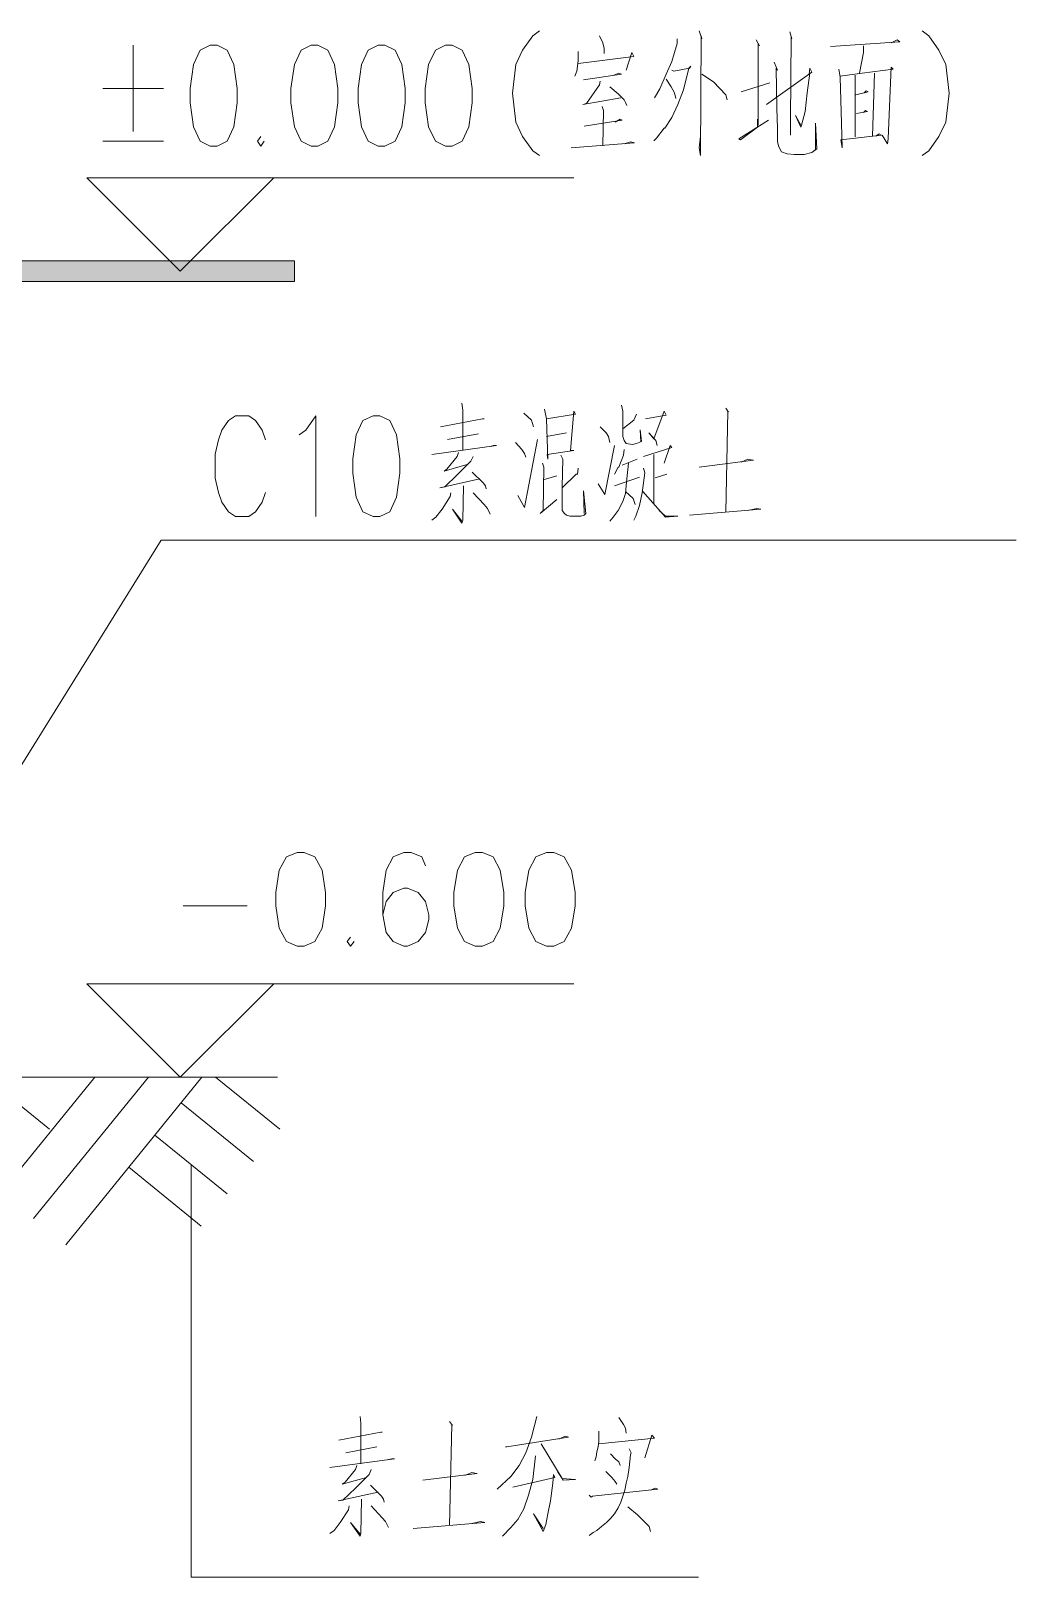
# Model space of a CAD drawing. Header units: millimetres. Extents: x 0 to 414, y 0 to 292.
# Drawn here: x 237.38 to 263.31, y 142.09 to 182.78 of the extents above; entities that cross this region are included whole.
import ezdxf

# ---------------------------------------------------------------- set-up
doc = ezdxf.new("R2010")
doc.units = ezdxf.units.MM

msp = doc.modelspace()

# ---------------------------------------------------------------- hatches: boundary and pattern name
h = msp.add_hatch(color=0)
h.dxf.hatch_style = 2
h.paths.add_polyline_path([(231.051806, 176.187806), (231.051806, 176.734611), (244.312722, 176.734611), (244.312722, 176.187806)])

# ---------------------------------------------------------------- linework, layer by layer
at = {"color": 0, "lineweight": 0}
for points in [[(250.7615, 182.78475), (250.585111, 182.65775), (250.320528, 182.280278), (250.144139, 181.902806), (250.055944, 181.144333), (250.144139, 180.385861), (250.320528, 180.008389), (250.585111, 179.627389), (250.7615, 179.503917)], [(254.966611, 182.78475), (255.037167, 182.576611), (255.019528, 182.654222), (255.001889, 179.503917), (254.966611, 179.708528), (255.001889, 180.018972)], [(257.354917, 182.760056), (257.407833, 182.576611), (257.390194, 182.629528), (257.372556, 180.431722), (257.372556, 180.043667), (257.372556, 180.354111)], [(260.836833, 182.78475), (261.013222, 182.65775), (261.277806, 182.280278), (261.457722, 181.902806), (261.545917, 181.144333), (261.457722, 180.385861), (261.277806, 180.008389), (261.013222, 179.627389), (260.836833, 179.503917)], [(240.068806, 182.407278), (240.068806, 180.135389)], [(252.341944, 182.654222), (252.433667, 182.474306), (252.468944, 182.319083), (252.468944, 182.192083)], [(254.388056, 182.576611), (254.388056, 182.449611), (254.243417, 181.983944), (254.098778, 181.648806), (253.932972, 181.26075), (253.788333, 181.027917)], [(256.465917, 182.551917), (256.557639, 182.396694), (256.522361, 182.449611), (256.522361, 180.304722), (256.504722, 180.459944), (256.504722, 180.251806), (256.053167, 179.916667), (256.014361, 179.941361), (256.794, 180.431722)], [(258.420306, 182.372), (260.247694, 182.499), (260.177139, 182.551917), (260.014861, 182.474306)], [(259.291667, 182.396694), (259.291667, 182.216778), (259.182306, 181.6735)], [(251.781028, 182.241472), (251.781028, 182.008639), (251.763389, 181.853417), (251.74575, 181.726417), (251.692833, 181.595889)], [(251.781028, 181.931028), (253.248583, 182.114472), (253.192139, 182.216778), (253.0475, 181.751111)], [(256.938639, 181.95925), (257.026833, 181.751111), (256.991556, 181.804028), (257.009194, 180.742167), (257.026833, 180.227111), (257.026833, 179.86375), (257.065639, 179.73675), (257.136194, 179.606222), (257.280833, 179.553306), (257.464278, 179.528611), (257.732389, 179.528611), (257.933472, 179.581528), (258.060472, 179.683833), (258.025194, 180.354111), (258.025194, 179.659139), (257.986389, 179.630917)], [(251.925667, 181.493583), (252.9205, 181.648806), (252.849944, 181.6735), (252.722944, 181.620583)], [(254.243417, 181.751111), (254.296333, 181.726417), (254.712611, 181.804028), (254.747889, 181.853417), (254.694972, 181.804028), (254.550333, 181.232528), (254.405694, 180.848), (254.243417, 180.509333), (254.059972, 180.227111), (254.042333, 180.227111), (253.844778, 179.966056), (253.770694, 179.888444)], [(254.098778, 181.518278), (254.225778, 181.310139), (254.313972, 181.154917), (254.34925, 181.003222)], [(255.037167, 181.648806), (255.347611, 181.440667), (255.672167, 181.105528), (255.707444, 180.975)], [(256.737556, 180.848), (257.933472, 181.698194), (257.880556, 181.804028), (257.859389, 181.648806), (257.880556, 181.6735), (257.806472, 181.154917), (257.753556, 180.664556), (257.661833, 180.304722), (257.644194, 180.251806), (257.499556, 180.56225), (257.644194, 180.304722)], [(258.639028, 181.775806), (258.674306, 181.571194), (258.709583, 180.354111), (258.73075, 179.708528), (258.691944, 179.916667), (259.760861, 180.043667), (259.704417, 180.071889), (259.616222, 180.018972)], [(259.7785, 180.043667), (259.923139, 179.810833), (259.940778, 179.941361), (259.976056, 180.795083), (260.014861, 181.828722), (260.067778, 181.775806), (259.252861, 181.6735), (258.674306, 181.595889)], [(259.072944, 181.620583), (259.072944, 179.994278)], [(259.580944, 181.6735), (259.5245, 180.018972)], [(239.275056, 181.271333), (240.866083, 181.271333)], [(252.359583, 181.465361), (252.341944, 181.363056), (251.99975, 180.872694), (251.908028, 180.848), (252.902861, 181.027917)], [(252.613583, 181.310139), (252.832306, 181.130222), (252.994583, 180.975), (253.029861, 180.897389), (253.065139, 180.819778)], [(256.070806, 181.183139), (256.829278, 181.415972)], [(259.090583, 181.105528), (259.415139, 181.183139), (259.362222, 181.207833), (259.309306, 181.154917)], [(252.416028, 180.795083), (252.451306, 180.692778), (252.433667, 179.761444)], [(259.108222, 180.615167), (259.3975, 180.664556), (259.344583, 180.692778), (259.291667, 180.639861)], [(251.943306, 180.2765), (252.938139, 180.431722), (252.885222, 180.459944), (252.758222, 180.382333)], [(239.275056, 179.881389), (240.866083, 179.881389)], [(243.42725, 180.008389), (243.339056, 179.881389), (243.42725, 179.754389), (243.515444, 179.881389)], [(251.601111, 179.708528), (253.266222, 179.839056), (253.156861, 179.86375), (252.994583, 179.810833)], [(241.310583, 176.459444), (238.848194, 178.921833)], [(238.848194, 178.921833), (243.772972, 178.921833)], [(243.772972, 178.921833), (241.310583, 176.459444)], [(241.310583, 178.921833), (251.671667, 178.921833)], [(248.722444, 172.984583), (248.743611, 172.804667), (248.743611, 171.742806)], [(243.55425, 172.025028), (243.466056, 172.279028), (243.289667, 172.5295), (243.113278, 172.6565), (242.7605, 172.6565), (242.584111, 172.5295), (242.407722, 172.279028), (242.319528, 172.025028), (242.227806, 171.647556), (242.227806, 171.016083), (242.319528, 170.638611), (242.407722, 170.384611), (242.584111, 170.130611), (242.7605, 170.007139), (243.113278, 170.007139), (243.289667, 170.130611), (243.466056, 170.384611), (243.55425, 170.638611)], [(244.439722, 172.152028), (244.616111, 172.279028), (244.880694, 172.6565), (244.880694, 170.007139)], [(249.304528, 172.571833), (249.265722, 172.571833), (248.161528, 172.363694)], [(250.352278, 172.727056), (250.549833, 172.543611), (250.606278, 172.363694)], [(250.895556, 172.829361), (250.948472, 172.571833), (250.987278, 171.509972), (250.966111, 171.6405), (251.671667, 171.742806), (251.583472, 171.742806), (251.671667, 172.776444), (251.710472, 172.698833), (250.948472, 172.571833)], [(252.9205, 172.931667), (252.959306, 172.776444), (252.959306, 172.106167), (252.994583, 172.003861), (253.0475, 171.92625), (253.209778, 171.898028), (253.319139, 171.92625), (253.446139, 171.975639), (253.410861, 172.286083), (253.4285, 171.975639)], [(253.319139, 172.698833), (253.248583, 172.543611), (252.959306, 172.310778)], [(253.5555, 172.571833), (254.098778, 172.674139), (254.042333, 172.776444), (253.770694, 172.05325), (253.643694, 172.208472), (253.827139, 172.003861), (253.862417, 171.873333)], [(255.672167, 172.854056), (255.742722, 172.75175), (255.725083, 172.776444), (255.672167, 170.1165)], [(248.344972, 172.028556), (249.159889, 172.183778)], [(250.948472, 172.106167), (251.474111, 172.208472)], [(252.359583, 172.363694), (252.521861, 172.208472), (252.578306, 172.106167), (252.613583, 171.950944)], [(249.466806, 171.848639), (249.555, 171.873333), (249.629083, 171.873333), (247.928694, 171.6405)], [(250.133556, 171.950944), (250.299361, 171.771028), (250.369917, 171.665194), (250.405194, 171.562889)], [(250.19, 170.553944), (250.369917, 170.2435), (250.715639, 172.028556)], [(252.306667, 170.864389), (252.486583, 170.582167), (252.740583, 171.873333)], [(252.994583, 171.771028), (252.976944, 171.615806), (252.849944, 171.305361), (252.832306, 171.305361), (252.740583, 171.121917)], [(253.499056, 171.587583), (254.243417, 171.820417), (254.204611, 171.873333), (254.042333, 171.407667)], [(249.01525, 171.587583), (248.958806, 171.460583), (248.598972, 171.097222), (248.270889, 170.786778), (248.143889, 170.762083), (249.195167, 170.994917)], [(248.63425, 171.693417), (248.598972, 171.587583), (248.327333, 171.252444), (248.25325, 171.199528), (248.88825, 171.382972)], [(250.839111, 171.407667), (250.877917, 171.305361), (250.860278, 170.165889), (250.786194, 170.088278), (251.220111, 170.451639)], [(251.329472, 171.615806), (251.382389, 171.509972), (251.36475, 170.786778), (251.36475, 170.271722), (251.36475, 170.165889), (251.421194, 170.088278), (251.474111, 170.038889), (251.565833, 170.010667), (251.855111, 170.010667), (251.943306, 170.038889), (251.982111, 170.088278), (251.925667, 170.684472), (251.943306, 170.088278)], [(253.103944, 171.407667), (253.065139, 170.994917), (253.0475, 170.815), (253.029861, 170.606861), (252.959306, 170.398722), (252.832306, 170.165889), (252.705306, 169.985972), (252.613583, 169.883667)], [(252.938139, 171.35475), (253.336778, 171.509972)], [(253.770694, 171.6405), (253.770694, 171.562889), (253.770694, 170.349333)], [(254.966611, 171.305361), (256.395361, 171.485278), (256.377722, 171.485278), (256.250722, 171.509972), (256.070806, 171.432361)], [(248.994083, 171.174833), (249.283361, 170.889083), (249.339806, 170.815), (249.357444, 170.737389)], [(251.220111, 171.072528), (250.860278, 170.966694)], [(251.781028, 171.277139), (251.763389, 171.121917), (251.728111, 171.121917), (251.36475, 170.762083)], [(252.740583, 170.815), (253.393222, 171.044306)], [(253.499056, 171.277139), (253.537861, 171.150139), (253.463778, 170.631556), (253.393222, 170.296417), (253.3015, 170.010667), (253.248583, 169.908361)], [(253.8095, 171.019611), (254.116417, 171.121917)], [(248.433167, 170.631556), (248.415528, 170.52925), (248.200333, 170.194111), (248.038056, 169.985972), (247.928694, 169.908361)], [(248.76125, 170.815), (248.743611, 169.908361), (248.722444, 169.83075), (248.471972, 170.194111), (248.722444, 169.883667)], [(249.01525, 170.631556), (249.304528, 170.321111), (249.392722, 170.218806), (249.466806, 170.063583)], [(253.029861, 170.659778), (253.227417, 170.476333), (253.283861, 170.321111)], [(253.481417, 170.659778), (254.077611, 169.985972), (254.405694, 170.010667), (254.077611, 170.010667), (253.915333, 170.165889)], [(254.712611, 170.038889), (256.592917, 170.194111), (256.487083, 170.218806), (256.250722, 170.165889)], [(232.547583, 156.090056), (240.809639, 169.379194), (263.306278, 169.379194)], [(247.762889, 160.810222), (247.667639, 161.046583), (247.385417, 161.163), (247.198444, 161.163), (246.916222, 161.046583), (246.72925, 160.693806), (246.637528, 160.108194), (246.637528, 159.522583), (246.72925, 159.053389), (246.916222, 158.817028), (247.198444, 158.700611), (247.293694, 158.700611), (247.572389, 158.817028), (247.762889, 159.053389), (247.854611, 159.402639), (247.854611, 159.522583), (247.762889, 159.871833), (247.572389, 160.108194), (247.293694, 160.224611), (247.198444, 160.224611), (246.916222, 160.108194), (246.72925, 159.871833), (246.637528, 159.522583)], [(241.384667, 159.755417), (243.070944, 159.755417)], [(245.790861, 158.933444), (245.699139, 158.817028), (245.790861, 158.700611), (245.886111, 158.817028)], [(238.848194, 157.709306), (243.772972, 157.709306)], [(241.310583, 155.246917), (238.848194, 157.709306)], [(241.310583, 157.709306), (251.671667, 157.709306)], [(243.772972, 157.709306), (241.310583, 155.246917)], [(235.976583, 155.246917), (243.868222, 155.246917)], [(237.867472, 153.878139), (236.177667, 155.246917)], [(239.063389, 155.246917), (236.601, 152.216556)], [(240.470972, 155.246917), (237.451194, 151.528639)], [(241.882083, 155.246917), (238.301389, 150.837194)], [(243.928194, 153.878139), (242.238389, 155.246917)], [(243.240278, 153.027944), (241.335278, 154.573111)], [(242.548833, 152.17775), (240.643833, 153.722917)], [(241.860917, 151.327556), (239.955917, 152.87625)], [(241.596333, 152.950333), (241.596333, 142.091833)], [(246.048389, 146.318111), (246.066028, 146.138194), (246.066028, 145.076333)], [(248.397889, 146.187583), (248.471972, 146.085278), (248.454333, 146.109972), (248.397889, 143.450028)], [(250.698, 146.318111), (250.553361, 145.774833), (250.408722, 145.362083), (250.225278, 145.026944), (250.010083, 144.741194), (249.646722, 144.406056)], [(252.849944, 146.293417), (252.976944, 146.109972), (253.029861, 146.007667), (253.0475, 145.877139)], [(246.626944, 145.905361), (246.591667, 145.905361), (245.487472, 145.697222)], [(249.865444, 145.517306), (249.900722, 145.517306), (251.530556, 145.774833), (251.438833, 145.799528), (251.276556, 145.721917)], [(252.324306, 145.930056), (252.324306, 145.672528), (252.306667, 145.517306), (252.271389, 145.386778), (252.25375, 145.25625), (252.218472, 145.153944)], [(252.324306, 145.594917), (253.791861, 145.750139), (253.717778, 145.82775), (253.537861, 145.231556)], [(245.667389, 145.362083), (246.482306, 145.517306)], [(250.659194, 145.284472), (250.588639, 144.663583), (250.479278, 144.250833), (250.352278, 143.887472), (250.19, 143.60525), (250.010083, 143.397111), (249.791361, 143.164278)], [(250.807361, 145.594917), (251.385917, 144.638889), (251.710472, 144.663583), (251.36475, 144.688278), (251.241278, 144.871722)], [(253.121583, 145.464389), (253.1745, 145.362083), (253.156861, 145.309167), (253.121583, 144.974028), (253.086306, 144.741194), (253.0475, 144.561278), (253.012222, 144.377833), (252.959306, 144.222611), (252.902861, 144.067389), (252.832306, 143.915694), (252.740583, 143.760472), (252.631222, 143.629944), (252.525389, 143.527639), (252.398389, 143.421806), (252.271389, 143.3195), (252.179667, 143.266583), (252.073833, 143.188972)], [(252.631222, 145.333861), (252.758222, 145.206861), (252.849944, 145.12925), (252.885222, 145.026944)], [(246.789222, 145.182167), (246.880944, 145.206861), (246.9515, 145.206861), (245.251111, 144.974028)], [(246.337667, 144.921111), (246.281222, 144.794111), (245.921389, 144.43075), (245.593306, 144.120306), (245.469833, 144.095611), (246.517583, 144.328444)], [(245.956667, 145.026944), (245.921389, 144.921111), (245.64975, 144.585972), (245.575667, 144.533056), (246.210667, 144.7165)], [(252.50775, 144.871722), (252.670028, 144.7165), (252.758222, 144.610667), (252.797028, 144.533056)], [(246.320028, 144.508361), (246.609306, 144.222611), (246.662222, 144.145), (246.679861, 144.067389)], [(247.692333, 144.638889), (249.124611, 144.818806), (249.103444, 144.818806), (248.979972, 144.8435), (248.796528, 144.765889)], [(250.063, 144.455444), (251.167194, 144.7165), (251.131917, 144.794111), (251.114278, 144.561278), (251.057833, 144.095611), (250.987278, 143.760472), (250.930833, 143.474722), (250.860278, 143.294806), (250.606278, 143.760472), (250.860278, 143.372417)], [(246.083667, 144.145), (246.066028, 143.241889), (246.048389, 143.164278), (245.794389, 143.527639), (246.048389, 143.217194)], [(252.073833, 144.250833), (252.12675, 144.197917), (252.162028, 144.222611), (253.880056, 144.406056), (253.8095, 144.43075), (253.6825, 144.377833)], [(245.759111, 143.965083), (245.741472, 143.862778), (245.52275, 143.527639), (245.360472, 143.3195), (245.251111, 143.241889)], [(246.337667, 143.965083), (246.626944, 143.654639), (246.715139, 143.552333), (246.789222, 143.397111)], [(253.086306, 143.940389), (253.340306, 143.73225), (253.463778, 143.60525), (253.573139, 143.499417), (253.647222, 143.421806), (253.6825, 143.294806)], [(247.441861, 143.372417), (249.322167, 143.527639), (249.212806, 143.552333), (248.979972, 143.499417)], [(241.596333, 142.091833), (254.948972, 142.091833)]]:
    msp.add_lwpolyline(points, dxfattribs=at)
for points in [[(242.100806, 182.407278), (241.836222, 182.280278), (241.659833, 181.902806), (241.571639, 181.271333), (241.571639, 180.890333), (241.659833, 180.258861), (241.836222, 179.881389), (242.100806, 179.754389), (242.280722, 179.754389), (242.545306, 179.881389), (242.721694, 180.258861), (242.809889, 180.890333), (242.809889, 181.271333), (242.721694, 181.902806), (242.545306, 182.280278), (242.280722, 182.407278)], [(244.753694, 182.407278), (244.489111, 182.280278), (244.312722, 181.902806), (244.224528, 181.271333), (244.224528, 180.890333), (244.312722, 180.258861), (244.489111, 179.881389), (244.753694, 179.754389), (244.930083, 179.754389), (245.194667, 179.881389), (245.371056, 180.258861), (245.45925, 180.890333), (245.45925, 181.271333), (245.371056, 181.902806), (245.194667, 182.280278), (244.930083, 182.407278)], [(246.521111, 182.407278), (246.256528, 182.280278), (246.080139, 181.902806), (245.991944, 181.271333), (245.991944, 180.890333), (246.080139, 180.258861), (246.256528, 179.881389), (246.521111, 179.754389), (246.6975, 179.754389), (246.962083, 179.881389), (247.138472, 180.258861), (247.226667, 180.890333), (247.226667, 181.271333), (247.138472, 181.902806), (246.962083, 182.280278), (246.6975, 182.407278)], [(248.288528, 182.407278), (248.023944, 182.280278), (247.847556, 181.902806), (247.759361, 181.271333), (247.759361, 180.890333), (247.847556, 180.258861), (248.023944, 179.881389), (248.288528, 179.754389), (248.464917, 179.754389), (248.7295, 179.881389), (248.905889, 180.258861), (248.994083, 180.890333), (248.994083, 181.271333), (248.905889, 181.902806), (248.7295, 182.280278), (248.464917, 182.407278)], [(231.051806, 176.187806), (231.051806, 176.734611), (244.312722, 176.734611), (244.312722, 176.187806)], [(246.383528, 172.6565), (246.118944, 172.5295), (245.942556, 172.152028), (245.854361, 171.520556), (245.854361, 171.143083), (245.942556, 170.511611), (246.118944, 170.130611), (246.383528, 170.007139), (246.559917, 170.007139), (246.8245, 170.130611), (247.000889, 170.511611), (247.089083, 171.143083), (247.089083, 171.520556), (247.000889, 172.152028), (246.8245, 172.5295), (246.559917, 172.6565)], [(244.386806, 161.163), (244.104583, 161.046583), (243.917611, 160.693806), (243.822361, 160.108194), (243.822361, 159.755417), (243.917611, 159.169806), (244.104583, 158.817028), (244.386806, 158.700611), (244.573778, 158.700611), (244.856, 158.817028), (245.042972, 159.169806), (245.134694, 159.755417), (245.134694, 160.108194), (245.042972, 160.693806), (244.856, 161.046583), (244.573778, 161.163)], [(249.075222, 161.163), (248.793, 161.046583), (248.606028, 160.693806), (248.510778, 160.108194), (248.510778, 159.755417), (248.606028, 159.169806), (248.793, 158.817028), (249.075222, 158.700611), (249.262194, 158.700611), (249.544417, 158.817028), (249.731389, 159.169806), (249.826639, 159.755417), (249.826639, 160.108194), (249.731389, 160.693806), (249.544417, 161.046583), (249.262194, 161.163)], [(250.952, 161.163), (250.669778, 161.046583), (250.482806, 160.693806), (250.387556, 160.108194), (250.387556, 159.755417), (250.482806, 159.169806), (250.669778, 158.817028), (250.952, 158.700611), (251.138972, 158.700611), (251.417667, 158.817028), (251.608167, 159.169806), (251.699889, 159.755417), (251.699889, 160.108194), (251.608167, 160.693806), (251.417667, 161.046583), (251.138972, 161.163)]]:
    msp.add_lwpolyline(points, close=True, dxfattribs=at)

doc.saveas('drawing.dxf')
